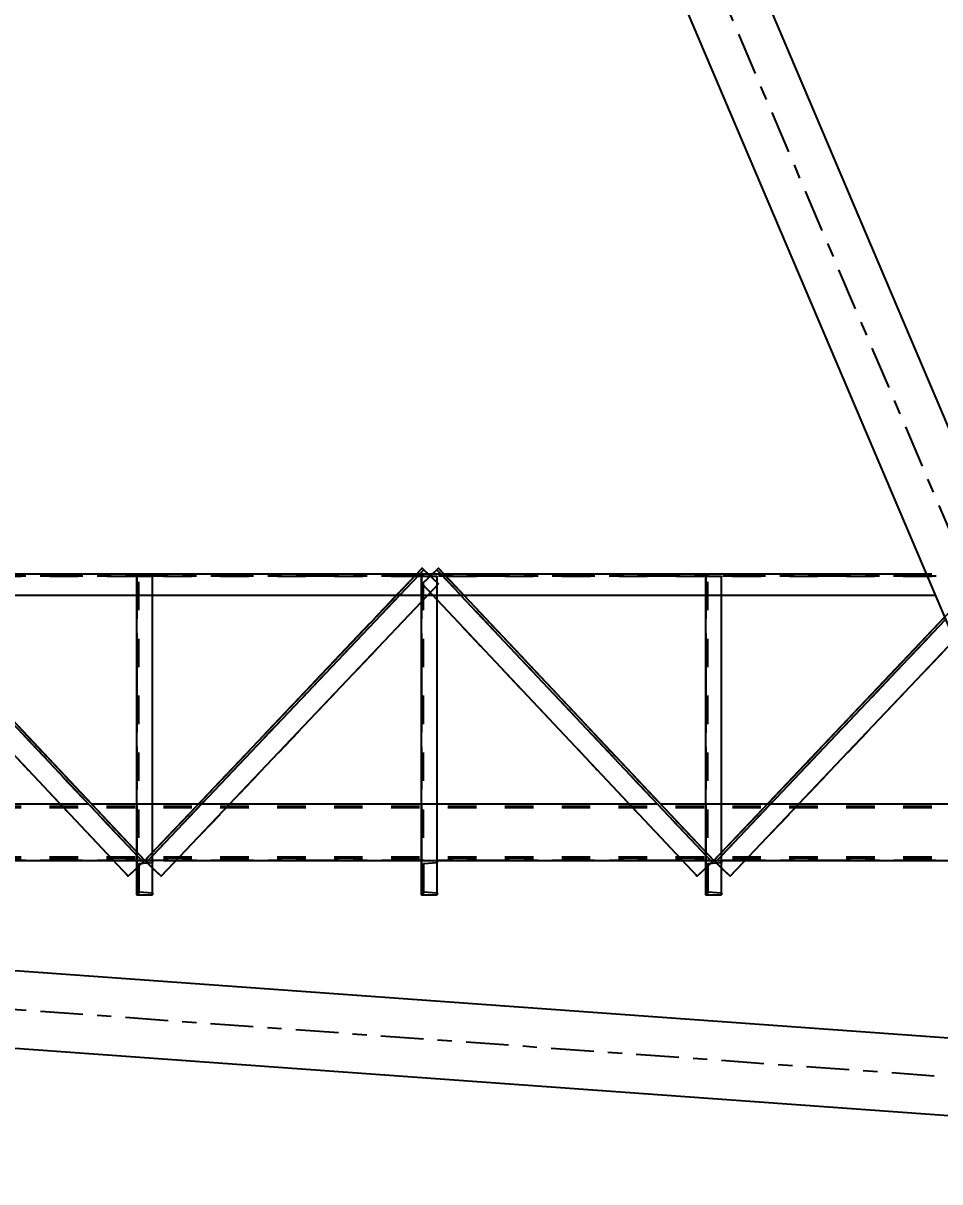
# Model space of a CAD drawing. Header units: millimetres. Extents: x 2368 to 8313, y 7493 to 11698.
# Drawn here: x 5708.6 to 5773, y 11250.8 to 11332.3 of the extents above; entities that cross this region are included whole.
import ezdxf

# ---------------------------------------------------------------- set-up
doc = ezdxf.new("R2010")
doc.units = ezdxf.units.MM
for name, pattern in [('XKITLINE00', [0]), ('XKITLINE02', [4, 2, -2]), ('XKITLINE03', [6, 3, -1, 1, -1])]:
    doc.linetypes.add(name, pattern=pattern)
doc.styles.add('ROMANS', font='romans.shx')
doc.dimstyles.new('MD300', dxfattribs={"dimtxt": 2.5, "dimasz": 2.5, "dimexe": 1, "dimexo": 1, "dimgap": 0.5, "dimtad": 1, "dimdec": 1, "dimlfac": 50, "dimrnd": 0.5, "dimdsep": 46, "dimtxsty": 'ROMANS', "dimcen": 1, "dimclrd": 146, "dimclre": 146, "dimclrt": 30, "dimadec": 1, "dimazin": 2, "dimtfac": 1, "dimtdec": 1, "dimtmove": 0, "dimatfit": 1, "dimfxl": 1, "dimtolj": 1, "dimtzin": 0, "dimlwd": -1, "dimlwe": -1, "dimarcsym": 0})

# ---------------------------------------------------------------- blocks, each defined once
blk = doc.blocks.new('*D37')
at = {"color": 146, "transparency": 16777216}
for p, q in [((6544.584, 11276.27), (6544.584, 10979.265)), ((5216.588, 11053.98), (5216.588, 10979.265)), ((5219.088, 10980.265), (6542.084, 10980.265))]:
    blk.add_line(p, q, dxfattribs=at)
for points in [[(5219.088, 10980.681), (5219.088, 10979.848), (5216.588, 10980.265)], [(6542.084, 10980.681), (6542.084, 10979.848), (6544.584, 10980.265)]]:
    blk.add_solid(points, dxfattribs=at)
at = {"layer": 'Defpoints', "color": 0, "transparency": 16777216}
for p in [(6544.584, 11277.27), (5216.588, 11054.98), (6544.584, 10980.265)]:
    blk.add_point(p, dxfattribs=at)
at = {"color": 30, "transparency": 16777216, "insert": (5880.586, 10982.015), "char_height": 2.5, "attachment_point": 5, "style": 'ROMANS'}
blk.add_mtext('\\A1;66400', dxfattribs=at)
blk = doc.blocks.new('*D38')
at = {"color": 146, "transparency": 16777216}
for p, q in [((3888.584, 11276.27), (3888.584, 10968.162)), ((6544.588, 11276.271), (6544.588, 10968.162)), ((6542.088, 10969.162), (3891.084, 10969.162))]:
    blk.add_line(p, q, dxfattribs=at)
for points in [[(3891.084, 10969.579), (3891.084, 10968.745), (3888.584, 10969.162)], [(6542.088, 10969.579), (6542.088, 10968.745), (6544.588, 10969.162)]]:
    blk.add_solid(points, dxfattribs=at)
at = {"layer": 'Defpoints', "color": 0, "transparency": 16777216}
for p in [(3888.584, 11277.27), (6544.588, 11277.271), (3888.584, 10969.162)]:
    blk.add_point(p, dxfattribs=at)
at = {"color": 30, "transparency": 16777216, "insert": (5216.586, 10970.912), "char_height": 2.5, "attachment_point": 5, "style": 'ROMANS'}
blk.add_mtext('\\A1;132800', dxfattribs=at)

msp = doc.modelspace()

# ---------------------------------------------------------------- linework, layer by layer
at = {"color": 8, "linetype": 'XKITLINE03'}
for q in [(5708.5882, 11449.801), (5708.5882, 11449.801), (5626.5882, 11268.8221), (5626.5882, 11268.8221)]:
    msp.add_line((5790.5882, 11256.9779), q, dxfattribs=at)
at = {"color": 8, "linetype": 'XKITLINE00'}
for p, q in [((5721.1335, 11427.2703), (5787.2978, 11271.6849)), ((5716.106, 11425.1534), (5782.2703, 11269.568)), ((5778.1816, 11260.5991), (5639.8362, 11270.5904)), ((5777.79, 11255.1771), (5639.4446, 11265.1684))]:
    msp.add_line(p, q, dxfattribs=at)
at = {"color": 3, "linetype": 'XKITLINE02'}
for p, q in [((5462.4602, 11293.5862), (5796.7808, 11293.5862)), ((5462.4602, 11293.4162), (5796.7808, 11293.4162)), ((5462.4602, 11293.4162), (5796.7808, 11293.4162)), ((5697.6744, 11293.8547), (5717.0218, 11273.3065)), ((5697.7909, 11293.9644), (5717.1383, 11273.4162)), ((5716.5883, 11292.0862), (5716.5883, 11293.4162)), ((5716.5883, 11293.4162), (5717.6883, 11293.4162)), ((5716.5883, 11293.4162), (5717.6883, 11293.4162)), ((5716.5883, 11271.0162), (5716.5883, 11293.4162)), ((5716.7283, 11271.0162), (5716.7283, 11293.4162)), ((5716.7283, 11271.0162), (5716.7283, 11293.4162)), ((5717.1383, 11273.4162), (5736.6282, 11293.9667)), ((5717.2544, 11273.3061), (5736.7443, 11293.8566)), ((5717.6883, 11292.0862), (5717.6883, 11293.4162)), ((5717.6883, 11271.0162), (5717.6883, 11293.4162)), ((5734.8448, 11292.0862), (5736.2673, 11293.5862)), ((5735.0653, 11292.0862), (5736.4879, 11293.5862)), ((5736.5883, 11292.0862), (5736.5883, 11293.4162)), ((5736.5883, 11293.4162), (5737.6883, 11293.4162)), ((5736.5883, 11293.4162), (5737.6883, 11293.4162)), ((5736.5883, 11271.0162), (5736.5883, 11293.4162)), ((5736.626, 11292.8676), (5737.7909, 11293.9644)), ((5736.626, 11292.8676), (5737.3892, 11293.5862)), ((5736.6282, 11293.9667), (5736.7443, 11293.8566)), ((5736.6282, 11293.9667), (5737.7892, 11292.8657)), ((5736.7283, 11271.0162), (5736.7283, 11293.4162)), ((5736.7283, 11271.0162), (5736.7283, 11293.4162)), ((5737.0294, 11293.5862), (5737.7891, 11292.8657)), ((5737.6744, 11293.8547), (5737.7909, 11293.9644)), ((5737.6744, 11293.8547), (5757.0218, 11273.3065)), ((5737.6883, 11292.0862), (5737.6883, 11293.4162)), ((5737.6883, 11271.0162), (5737.6883, 11293.4162)), ((5737.7909, 11293.9644), (5757.1383, 11273.4162)), ((5737.9272, 11293.5862), (5739.3396, 11292.0862)), ((5738.147, 11293.5862), (5777.9841, 11293.5862)), ((5738.147, 11293.5862), (5739.5593, 11292.0862)), ((5756.5883, 11292.0862), (5756.5883, 11293.4162)), ((5756.5883, 11293.4162), (5757.6883, 11293.4162)), ((5756.5883, 11293.4162), (5757.6883, 11293.4162)), ((5756.5883, 11271.0162), (5756.5883, 11293.4162)), ((5756.7283, 11271.0162), (5756.7283, 11293.4162)), ((5756.7283, 11271.0162), (5756.7283, 11293.4162)), ((5757.1383, 11273.4162), (5776.6282, 11293.9667)), ((5757.2544, 11273.3061), (5776.7443, 11293.8566)), ((5757.6883, 11292.0862), (5757.6883, 11293.4162)), ((5757.6883, 11271.0162), (5757.6883, 11293.4162)), ((5696.626, 11292.8676), (5715.9734, 11272.3194)), ((5718.2992, 11272.3152), (5737.7892, 11292.8657)), ((5736.5883, 11291.5995), (5737.7891, 11292.8657)), ((5736.626, 11292.8676), (5737.6883, 11291.7394)), ((5736.626, 11292.8676), (5755.9734, 11272.3194)), ((5758.2992, 11272.3152), (5777.7892, 11292.8657)), ((5462.4602, 11292.0862), (5796.7808, 11292.0862)), ((5577.7172, 11292.0862), (5778.622, 11292.0862)), ((5462.4467, 11277.4162), (5796.7807, 11277.4162)), ((5462.4467, 11277.2462), (5796.7807, 11277.2462)), ((5462.4467, 11277.1398), (5796.7807, 11277.1398)), ((5462.4535, 11277.4162), (5796.7808, 11277.4162)), ((5462.4535, 11277.2462), (5796.7808, 11277.2462)), ((5462.4535, 11277.1398), (5796.7808, 11277.1398)), ((5711.1744, 11277.4162), (5713.372, 11277.4162)), ((5716.5883, 11277.4162), (5717.6883, 11277.4162)), ((5720.9318, 11277.4162), (5723.137, 11277.4162)), ((5736.5883, 11277.4162), (5737.6883, 11277.4162)), ((5751.1744, 11277.4162), (5753.372, 11277.4162)), ((5756.5883, 11277.4162), (5757.6883, 11277.4162)), ((5760.9318, 11277.4162), (5763.137, 11277.4162)), ((5462.4467, 11273.6926), (5796.7807, 11273.6926)), ((5462.4535, 11273.6926), (5796.7808, 11273.6926)), ((5716.5883, 11273.7669), (5716.5883, 11274.0003)), ((5717.6883, 11273.7636), (5717.6883, 11273.9961)), ((5756.5883, 11273.7669), (5756.5883, 11274.0003)), ((5757.6883, 11273.7636), (5757.6883, 11273.9961)), ((5462.4467, 11273.5862), (5796.7807, 11273.5862)), ((5462.4467, 11273.4162), (5796.7807, 11273.4162)), ((5462.4535, 11273.5862), (5796.7808, 11273.5862)), ((5462.4535, 11273.4162), (5796.7808, 11273.4162)), ((5714.9406, 11273.4162), (5719.3434, 11273.4162)), ((5715.9734, 11272.3194), (5717.1383, 11273.4162)), ((5716.5883, 11272.8983), (5717.1383, 11273.4162)), ((5716.5883, 11273.4162), (5717.6883, 11273.4162)), ((5716.5883, 11273.4162), (5716.5883, 11271.0162)), ((5716.5883, 11273.4162), (5716.5883, 11271.0162)), ((5716.7283, 11273.2034), (5717.6883, 11273.2802)), ((5716.7283, 11273.2034), (5716.7283, 11271.229)), ((5716.7283, 11273.2034), (5716.7283, 11271.229)), ((5717.1383, 11273.4162), (5718.2992, 11272.3152)), ((5717.2544, 11273.3061), (5717.6883, 11272.8946)), ((5717.6883, 11273.4162), (5717.6883, 11273.2802)), ((5717.6883, 11273.4162), (5717.6883, 11273.2802)), ((5736.5883, 11273.4162), (5737.6883, 11273.4162)), ((5736.5883, 11273.4162), (5737.6883, 11273.4162)), ((5736.5883, 11273.4162), (5736.5883, 11271.0162)), ((5736.5883, 11273.4162), (5736.5883, 11271.0162)), ((5736.7283, 11273.2034), (5737.6883, 11273.2802)), ((5736.7283, 11273.2034), (5736.7283, 11271.229)), ((5736.7283, 11273.2034), (5736.7283, 11271.229)), ((5737.6883, 11273.4162), (5737.6883, 11273.2802)), ((5737.6883, 11273.4162), (5737.6883, 11273.2802)), ((5754.9406, 11273.4162), (5759.3434, 11273.4162)), ((5755.9734, 11272.3194), (5757.1383, 11273.4162)), ((5756.5883, 11272.8983), (5757.1383, 11273.4162)), ((5756.5883, 11273.4162), (5757.6883, 11273.4162)), ((5756.5883, 11273.4162), (5756.5883, 11271.0162)), ((5756.5883, 11273.4162), (5756.5883, 11271.0162)), ((5756.7283, 11273.2034), (5757.6883, 11273.2802)), ((5756.7283, 11273.2034), (5756.7283, 11271.229)), ((5756.7283, 11273.2034), (5756.7283, 11271.229)), ((5757.1383, 11273.4162), (5758.2992, 11272.3152)), ((5757.2544, 11273.3061), (5757.6883, 11272.8946)), ((5757.6883, 11273.4162), (5757.6883, 11273.2802)), ((5757.6883, 11273.4162), (5757.6883, 11273.2802)), ((5716.7283, 11271.229), (5717.6883, 11271.1522)), ((5736.7283, 11271.229), (5737.6883, 11271.1522)), ((5756.7283, 11271.229), (5757.6883, 11271.1522)), ((5716.5883, 11271.0162), (5717.6883, 11271.0162)), ((5716.5883, 11271.0162), (5717.6883, 11271.0162)), ((5717.6883, 11271.1522), (5717.6883, 11271.0162)), ((5717.6883, 11271.1522), (5717.6883, 11271.0162)), ((5736.5883, 11271.0162), (5737.6883, 11271.0162)), ((5736.5883, 11271.0162), (5737.6883, 11271.0162)), ((5737.6883, 11271.1522), (5737.6883, 11271.0162)), ((5737.6883, 11271.1522), (5737.6883, 11271.0162)), ((5756.5883, 11271.0162), (5757.6883, 11271.0162)), ((5756.5883, 11271.0162), (5757.6883, 11271.0162)), ((5757.6883, 11271.1522), (5757.6883, 11271.0162)), ((5757.6883, 11271.1522), (5757.6883, 11271.0162))]:
    msp.add_line(p, q, dxfattribs=at)
at = {"color": 1, "linetype": 'XKITLINE03'}
for p, q in [((5796.7808, 11293.4162), (5462.4602, 11293.4162)), ((5796.7808, 11293.4162), (5462.4602, 11293.4162)), ((5697.7909, 11293.9644), (5717.1383, 11273.4162)), ((5717.1383, 11273.4162), (5697.7909, 11293.9644)), ((5716.5883, 11271.0162), (5716.5883, 11293.4162)), ((5716.5883, 11293.4162), (5716.5883, 11271.0162)), ((5717.1383, 11273.4162), (5736.6282, 11293.9667)), ((5736.6282, 11293.9667), (5717.1383, 11273.4162)), ((5736.5883, 11271.0162), (5736.5883, 11293.4162)), ((5736.5883, 11293.4162), (5736.5883, 11271.0162)), ((5737.7909, 11293.9644), (5757.1383, 11273.4162)), ((5757.1383, 11273.4162), (5737.7909, 11293.9644)), ((5756.5883, 11271.0162), (5756.5883, 11293.4162)), ((5756.5883, 11293.4162), (5756.5883, 11271.0162)), ((5757.1383, 11273.4162), (5776.6282, 11293.9667)), ((5776.6282, 11293.9667), (5757.1383, 11273.4162)), ((5462.4467, 11273.4162), (5796.7807, 11273.4162)), ((5796.7808, 11273.4162), (5462.4535, 11273.4162)), ((5716.5883, 11273.4162), (5716.5883, 11273.4162)), ((5736.5883, 11273.4162), (5736.5883, 11273.4162)), ((5756.5883, 11273.4162), (5756.5883, 11273.4162))]:
    msp.add_line(p, q, dxfattribs=at)
at = {"color": 7, "linetype": 'XKITLINE00'}
for p, q in [((5640.8042, 11293.5862), (5772.0563, 11293.5862)), ((5736.2673, 11293.5862), (5736.6282, 11293.9667)), ((5736.4879, 11293.5862), (5736.7443, 11293.8566)), ((5736.6282, 11293.9667), (5737.0294, 11293.5862)), ((5737.3892, 11293.5862), (5737.6744, 11293.8547)), ((5737.7909, 11293.9644), (5737.6744, 11293.8547)), ((5737.6744, 11293.8547), (5737.9272, 11293.5862)), ((5737.7909, 11293.9644), (5738.147, 11293.5862)), ((5640.1246, 11292.0862), (5772.6942, 11292.0862)), ((5697.6883, 11291.7394), (5715.9734, 11272.3194)), ((5699.3396, 11292.0862), (5717.0218, 11273.3065)), ((5699.5593, 11292.0862), (5717.1383, 11273.4162)), ((5716.5883, 11274.0003), (5716.5883, 11292.0862)), ((5717.1383, 11273.4162), (5734.8448, 11292.0862)), ((5717.2544, 11273.3061), (5735.0653, 11292.0862)), ((5717.6883, 11273.9961), (5717.6883, 11292.0862)), ((5718.2992, 11272.3152), (5736.5883, 11291.5995)), ((5736.5883, 11271.0162), (5736.5883, 11292.0862)), ((5737.6883, 11271.0162), (5737.6883, 11292.0862)), ((5737.6883, 11291.7394), (5755.9734, 11272.3194)), ((5739.3396, 11292.0862), (5757.0218, 11273.3065)), ((5739.5593, 11292.0862), (5757.1383, 11273.4162)), ((5756.5883, 11274.0003), (5756.5883, 11292.0862)), ((5757.6883, 11273.9961), (5757.6883, 11292.0862)), ((5757.1383, 11273.4162), (5773.36, 11290.5206)), ((5757.2544, 11273.3061), (5773.4282, 11290.3601)), ((5758.2992, 11272.3152), (5774.0426, 11288.9153)), ((5697.6883, 11277.4162), (5711.1744, 11277.4162)), ((5713.372, 11277.4162), (5716.5883, 11277.4162)), ((5717.6883, 11277.4162), (5720.9318, 11277.4162)), ((5723.137, 11277.4162), (5736.5883, 11277.4162)), ((5737.6883, 11277.4162), (5751.1744, 11277.4162)), ((5753.372, 11277.4162), (5756.5883, 11277.4162)), ((5757.6883, 11277.4162), (5760.9318, 11277.4162)), ((5763.137, 11277.4162), (5776.5883, 11277.4162)), ((5716.5883, 11271.0162), (5716.5883, 11273.7669)), ((5717.6883, 11271.0162), (5717.6883, 11273.7636)), ((5756.5883, 11271.0162), (5756.5883, 11273.7669)), ((5757.6883, 11271.0162), (5757.6883, 11273.7636)), ((5697.6883, 11273.4162), (5714.9406, 11273.4162)), ((5715.9734, 11272.3194), (5716.5883, 11272.8983)), ((5717.1383, 11273.4162), (5717.0218, 11273.3065)), ((5717.1383, 11273.4162), (5717.2544, 11273.3061)), ((5717.6883, 11272.8946), (5718.2992, 11272.3152)), ((5719.3434, 11273.4162), (5736.5883, 11273.4162)), ((5737.6883, 11273.4162), (5754.9406, 11273.4162)), ((5755.9734, 11272.3194), (5756.5883, 11272.8983)), ((5757.1383, 11273.4162), (5757.0218, 11273.3065)), ((5757.1383, 11273.4162), (5757.2544, 11273.3061)), ((5757.6883, 11272.8946), (5758.2992, 11272.3152)), ((5759.3434, 11273.4162), (5776.5883, 11273.4162)), ((5716.5883, 11271.0162), (5717.6883, 11271.0162)), ((5736.5883, 11271.0162), (5737.6883, 11271.0162)), ((5756.5883, 11271.0162), (5757.6883, 11271.0162))]:
    msp.add_line(p, q, dxfattribs=at)
at = {"color": 1, "linetype": 'XKITLINE00'}
for centre in [(5716.5883, 11293.4162), (5716.5883, 11293.4162), (5736.5883, 11293.4162), (5736.5883, 11293.4162), (5736.6282, 11293.9667), (5736.6282, 11293.9667), (5737.7909, 11293.9644), (5737.7909, 11293.9644), (5756.5883, 11293.4162), (5756.5883, 11293.4162), (5716.5883, 11273.4162), (5717.1383, 11273.4162), (5717.1383, 11273.4162), (5717.1383, 11273.4162), (5717.1383, 11273.4162), (5736.5883, 11273.4162), (5756.5883, 11273.4162), (5757.1383, 11273.4162), (5757.1383, 11273.4162), (5757.1383, 11273.4162), (5757.1383, 11273.4162), (5716.5883, 11271.0162), (5716.5883, 11271.0162), (5736.5883, 11271.0162), (5736.5883, 11271.0162), (5756.5883, 11271.0162), (5756.5883, 11271.0162)]:
    msp.add_circle(centre, 0.004, dxfattribs=at)

# ---------------------------------------------------------------- dimensions: what is measured, and where the dimension line sits
for base, p1, p2, picture, middle in [((3888.5836, 10969.1621), (6544.5882, 11277.2708), (3888.5836, 11277.2703), '*D38', (5216.5859, 10970.9121)), ((6544.5838, 10980.2647), (5216.5882, 11054.9804), (6544.5838, 11277.2701), '*D37', (5880.586, 10982.0147))]:
    dim = msp.add_linear_dim(base=base, p1=p1, p2=p2, dimstyle='MD300')
    dim.commit()
    dim.dimension.update_dxf_attribs({"geometry": picture, "text_midpoint": middle})

doc.saveas('drawing.dxf')
